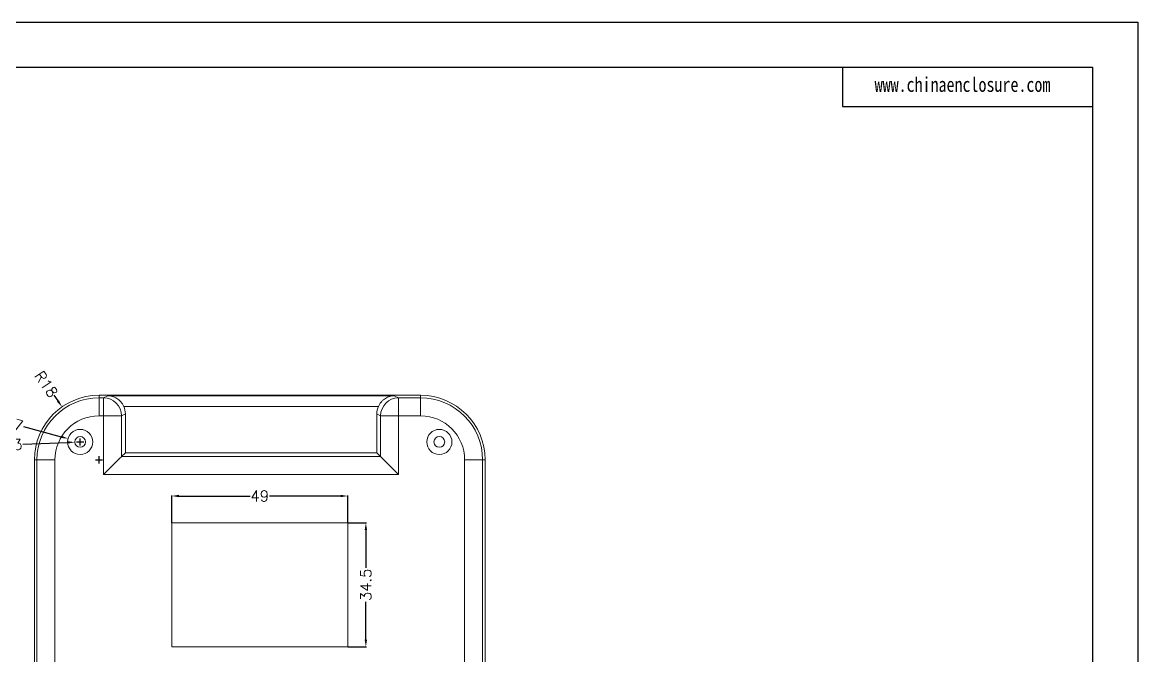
# Model space of a CAD drawing. Header units: inches. Extents: x 2685 to 4830, y 1126 to 1652.
# Drawn here: x 3992 to 4302.6, y 1475.9 to 1652.4 of the extents above; entities that cross this region are included whole.
import ezdxf

# ---------------------------------------------------------------- set-up
doc = ezdxf.new("R2010")
doc.units = ezdxf.units.IN
doc.header["$LTSCALE"] = 0.5
doc.layers.add('文字', color=81, linetype='Continuous')
doc.styles.get("Standard").update_dxf_attribs({"font": 'txt', "bigfont": 'gbcbig.shx'})
doc.styles.add('宋体', font='', dxfattribs={"width": 0.8, "height": 3.5})
doc.styles.get('宋体').set_extended_font_data('SimSun')
doc.dimstyles.new('3', dxfattribs={"dimtxt": 3, "dimasz": 2, "dimexe": 0.18, "dimexo": 0.0625, "dimgap": 0.2, "dimtad": 0, "dimzin": 12, "dimdsep": 46, "dimtxsty": 'Standard', "dimcen": 1, "dimclrd": 3, "dimclre": 3, "dimclrt": 256, "dimadec": 0, "dimazin": 0, "dimtfac": 1, "dimtofl": 0, "dimtmove": 0, "dimatfit": 3, "dimfxl": 1, "dimtolj": 1, "dimtzin": 0, "dimarcsym": 0})

# ---------------------------------------------------------------- blocks, each defined once
blk = doc.blocks.new('*D114')
at = {"color": 3, "lineweight": -2}
for p, q in [((4033.64, 1512.96), (4033.64, 1520.57)), ((4035.64, 1520.39), (4055.44, 1520.39)), ((4080.64, 1520.39), (4060.84, 1520.39)), ((4082.64, 1512.96), (4082.64, 1520.57))]:
    blk.add_line(p, q, dxfattribs=at)
at = {"color": 3}
for points in [[(4035.64, 1520.73), (4035.64, 1520.06), (4033.64, 1520.39)], [(4080.64, 1520.73), (4080.64, 1520.06), (4082.64, 1520.39)]]:
    blk.add_solid(points, dxfattribs=at)
at = {"layer": 'Defpoints', "color": 0}
for p in [(4082.64, 1520.39), (4033.64, 1512.89), (4082.64, 1512.89)]:
    blk.add_point(p, dxfattribs=at)
at = {"insert": (4058.14, 1520.39), "char_height": 3, "attachment_point": 5}
blk.add_mtext('\\A1;49', dxfattribs=at)
blk = doc.blocks.new('*D115')
at = {"color": 3, "lineweight": -2}
for p, q in [((4082.7, 1512.89), (4087.86, 1512.89)), ((4087.68, 1510.89), (4087.68, 1500.34)), ((4087.68, 1480.39), (4087.68, 1490.94)), ((4082.7, 1478.39), (4087.86, 1478.39))]:
    blk.add_line(p, q, dxfattribs=at)
at = {"color": 3}
for points in [[(4087.34, 1510.89), (4088.01, 1510.89), (4087.68, 1512.89)], [(4087.34, 1480.39), (4088.01, 1480.39), (4087.68, 1478.39)]]:
    blk.add_solid(points, dxfattribs=at)
at = {"layer": 'Defpoints', "color": 0}
for p in [(4082.64, 1512.89), (4082.64, 1478.39), (4087.68, 1478.39)]:
    blk.add_point(p, dxfattribs=at)
at = {"insert": (4087.68, 1495.64), "char_height": 3, "attachment_point": 5, "rotation": 90}
blk.add_mtext('\\A1;34.5', dxfattribs=at)
blk = doc.blocks.new('*D125')
at = {"color": 3, "lineweight": -2}
for p, q in [((4000.81, 1548.51), (4001.96, 1546.87)), ((4013.39, 1529.46), (4013.39, 1531.46)), ((4012.39, 1530.46), (4014.39, 1530.46))]:
    blk.add_line(p, q, dxfattribs=at)
at = {"color": 3}
blk.add_solid([(4002.23, 1547.06), (4001.68, 1546.67), (4003.1, 1545.22)], dxfattribs=at)
at = {"layer": 'Defpoints', "color": 0}
for p in [(4003.1, 1545.22), (4013.39, 1530.46)]:
    blk.add_point(p, dxfattribs=at)
at = {"insert": (3998.7, 1551.54), "char_height": 3, "attachment_point": 5, "rotation": 304.868}
blk.add_mtext('\\A1;R18', dxfattribs=at)
blk = doc.blocks.new('*D127')
at = {"color": 3, "lineweight": -2}
for p, q in [((3992.33, 1539.77), (4002.83, 1536.9)), ((4007.14, 1535.46), (4009.14, 1535.46)), ((4008.14, 1534.46), (4008.14, 1536.46))]:
    blk.add_line(p, q, dxfattribs=at)
at = {"color": 3}
blk.add_solid([(4002.92, 1537.23), (4002.75, 1536.58), (4004.76, 1536.38)], dxfattribs=at)
at = {"layer": 'Defpoints', "color": 0}
for p in [(4004.76, 1536.38), (4011.52, 1534.53)]:
    blk.add_point(p, dxfattribs=at)
at = {"insert": (3989.72, 1540.48), "char_height": 3, "attachment_point": 5, "rotation": 344.7348}
blk.add_mtext('\\A1;∅7', dxfattribs=at)
blk = doc.blocks.new('*D128')
at = {"color": 3, "lineweight": -2}
for p, q in [((3992.17, 1534.8), (4004.64, 1535.31)), ((4007.14, 1535.46), (4009.14, 1535.46)), ((4008.14, 1534.46), (4008.14, 1536.46))]:
    blk.add_line(p, q, dxfattribs=at)
at = {"color": 3}
blk.add_solid([(4004.63, 1535.65), (4004.66, 1534.98), (4006.64, 1535.39)], dxfattribs=at)
at = {"layer": 'Defpoints', "color": 0}
for p in [(4006.64, 1535.39), (4009.64, 1535.52)]:
    blk.add_point(p, dxfattribs=at)
at = {"insert": (3989.48, 1534.69), "char_height": 3, "attachment_point": 5, "rotation": 2.3435}
blk.add_mtext('\\A1;∅3', dxfattribs=at)

msp = doc.modelspace()

# ---------------------------------------------------------------- linework, layer by layer
for p, q in [((3557.611, 1652.384), (4302.554, 1652.384)), ((4302.554, 1652.384), (4302.554, 1125.657)), ((3576.887, 1639.843), (4290.013, 1639.843)), ((4220.34, 1639.843), (4220.34, 1628.957)), ((4290.013, 1639.843), (4290.013, 1138.198)), ((4220.34, 1628.957), (4290.013, 1628.957))]:
    msp.add_line(p, q)
at = {"color": 7, "linetype": 'Continuous', "lineweight": 15}
for p, q in [((4013.39, 1548.456), (4013.39, 1547.745)), ((4013.39, 1548.456), (4102.89, 1548.456)), ((4013.39, 1547.745), (4014.667, 1547.745)), ((4013.39, 1547.745), (4013.39, 1542.747)), ((4014.667, 1547.745), (4015.876, 1548.349)), ((4014.667, 1547.745), (4014.667, 1542.747)), ((4015.876, 1548.349), (4095.569, 1548.349)), ((4095.569, 1548.349), (4096.777, 1547.745)), ((4096.777, 1542.747), (4096.777, 1547.745)), ((4096.777, 1547.745), (4102.89, 1547.745)), ((4102.89, 1548.456), (4102.89, 1547.745)), ((4102.89, 1542.747), (4102.89, 1547.745)), ((4091.173, 1545.35), (4020.272, 1545.35)), ((4014.667, 1542.747), (4013.39, 1542.747)), ((4019.661, 1542.747), (4014.667, 1542.747)), ((4014.667, 1526.401), (4014.667, 1542.747)), ((4020.722, 1543.278), (4019.661, 1542.747)), ((4019.661, 1542.747), (4019.661, 1531.394)), ((4020.722, 1532.456), (4020.722, 1543.278)), ((4091.784, 1542.747), (4090.722, 1543.278)), ((4090.722, 1532.456), (4090.722, 1543.278)), ((4091.784, 1531.394), (4091.784, 1542.747)), ((4096.777, 1542.747), (4091.784, 1542.747)), ((4102.89, 1542.747), (4096.777, 1542.747)), ((4096.777, 1542.747), (4096.777, 1526.401)), ((4020.722, 1532.456), (4019.661, 1531.394)), ((4019.661, 1531.394), (4091.784, 1531.394)), ((4090.722, 1532.456), (4020.722, 1532.456)), ((4091.784, 1531.394), (4090.722, 1532.456)), ((3995.39, 1446.861), (3995.39, 1530.456)), ((3995.39, 1530.456), (3996.101, 1530.456)), ((3996.101, 1530.456), (4001.099, 1530.456)), ((3996.101, 1446.861), (3996.101, 1530.456)), ((4001.099, 1530.456), (4001.099, 1446.861)), ((4115.181, 1446.861), (4115.181, 1530.456)), ((4115.181, 1530.456), (4120.18, 1530.456)), ((4120.18, 1530.456), (4120.18, 1446.861)), ((4120.89, 1530.456), (4120.18, 1530.456)), ((4120.89, 1530.456), (4120.89, 1446.861)), ((4096.777, 1526.401), (4014.667, 1526.401)), ((4082.64, 1512.894), (4033.64, 1512.894)), ((4033.64, 1512.894), (4033.64, 1478.394)), ((4082.64, 1478.394), (4082.64, 1512.894)), ((4033.64, 1478.394), (4082.64, 1478.394))]:
    msp.add_line(p, q, dxfattribs=at)
at = {"color": 7, "linetype": 'Continuous', "lineweight": 15, "flags": 128}
for points in [[(4019.661, 1531.394), (4019.522, 1531.255), (4019.208, 1530.942), (4018.732, 1530.465), (4018.109, 1529.843), (4017.363, 1529.097), (4016.52, 1528.254), (4015.611, 1527.344), (4014.667, 1526.401)], [(4091.784, 1531.394), (4091.923, 1531.255), (4092.237, 1530.942), (4092.713, 1530.465), (4093.336, 1529.843), (4094.082, 1529.097), (4094.925, 1528.254), (4095.834, 1527.344), (4096.777, 1526.401)]]:
    msp.add_lwpolyline(points, dxfattribs=at)
at = {"color": 7, "linetype": 'Continuous', "lineweight": 15}
for centre, radius in [((4008.14, 1535.456), 3.5), ((4108.14, 1535.456), 3.5), ((4008.14, 1535.456), 1.5), ((4108.14, 1535.456), 1.5)]:
    msp.add_circle(centre, radius, dxfattribs=at)
for centre, radius, start, end in [((4013.39, 1530.456), 18, 90, 180), ((4013.39, 1530.456), 17.29, 90, 180), ((4014.657, 1542.742), 5.004, 0.06244, 89.87869), ((4096.788, 1542.742), 5.004, 90.12131, 179.93756), ((4102.89, 1530.456), 18, 0, 90), ((4102.89, 1530.456), 17.29, 0, 90), ((4013.39, 1530.456), 12.291, 90, 180), ((4102.89, 1530.456), 12.291, 0, 90)]:
    msp.add_arc(centre, radius, start, end, dxfattribs=at)
for centre, major_axis, start_param, end_param in [((4015.716, 1543.271), (-4.48, -2.239), 2.678904, 3.1062531), ((4095.729, 1543.271), (-4.48, 2.239), 0.0353395, 0.4626886)]:
    msp.add_ellipse(centre, major_axis=major_axis, ratio=0.9982883, start_param=start_param, end_param=end_param, dxfattribs=at)
for points in [[(4020.272, 1545.35), (4020.159, 1545.598), (4020.031, 1545.831), (4019.744, 1546.272), (4019.584, 1546.48), (4019.251, 1546.858), (4019.076, 1547.029), (4018.709, 1547.34), (4018.518, 1547.48), (4017.938, 1547.847), (4017.537, 1548.027), (4016.917, 1548.213), (4016.71, 1548.26), (4016.294, 1548.326), (4016.084, 1548.345), (4015.876, 1548.349)], [(4091.173, 1545.35), (4091.286, 1545.598), (4091.414, 1545.831), (4091.701, 1546.272), (4091.861, 1546.48), (4092.194, 1546.858), (4092.369, 1547.029), (4092.736, 1547.34), (4092.927, 1547.48), (4093.507, 1547.847), (4093.908, 1548.027), (4094.527, 1548.213), (4094.734, 1548.26), (4095.15, 1548.326), (4095.361, 1548.345), (4095.569, 1548.349)]]:
    msp.add_open_spline(points, degree=3, knots=[0, 0, 0, 0, 0.125, 0.125, 0.25, 0.25, 0.375, 0.375, 0.5, 0.5, 0.75, 0.75, 0.875, 0.875, 1, 1, 1, 1], dxfattribs=at)

# ---------------------------------------------------------------- texts
at = {"layer": '文字', "color": 0, "insert": (4229.316, 1637.086), "char_height": 4.08748, "width": 71.81311, "attachment_point": 1, "style": '宋体'}
msp.add_mtext('www.chinaenclosure.com', dxfattribs=at)

# ---------------------------------------------------------------- dimensions: what is measured, and where the dimension line sits
dim = msp.add_radius_dim(center=(4013.39, 1530.456), mpoint=(4003.1, 1545.224), dimstyle='3')
dim.commit()
dim.dimension.update_dxf_attribs({"geometry": '*D125', "text_midpoint": (3998.698, 1551.542)})
for p1, p2, picture, middle in [((4011.517, 1534.534), (4004.764, 1536.377), '*D127', (3989.721, 1540.483)), ((4009.639, 1535.517), (4006.641, 1535.395), '*D128', (3989.476, 1534.692))]:
    dim = msp.add_diameter_dim_2p(p1=p1, p2=p2, dimstyle='3')
    dim.commit()
    dim.dimension.update_dxf_attribs({"geometry": picture, "text_midpoint": middle, "dimtype": 163})
dim = msp.add_linear_dim(base=(4082.64, 1520.395), p1=(4033.64, 1512.894), p2=(4082.64, 1512.894), dimstyle='3')
dim.commit()
dim.dimension.update_dxf_attribs({"geometry": '*D114', "text_midpoint": (4058.14, 1520.395), "dimtype": 160})
dim = msp.add_linear_dim(base=(4087.676, 1478.394), p1=(4082.64, 1512.894), p2=(4082.64, 1478.394), angle=90, dimstyle='3')
dim.commit()
dim.dimension.update_dxf_attribs({"geometry": '*D115', "text_midpoint": (4087.676, 1495.644)})

doc.saveas('drawing.dxf')
